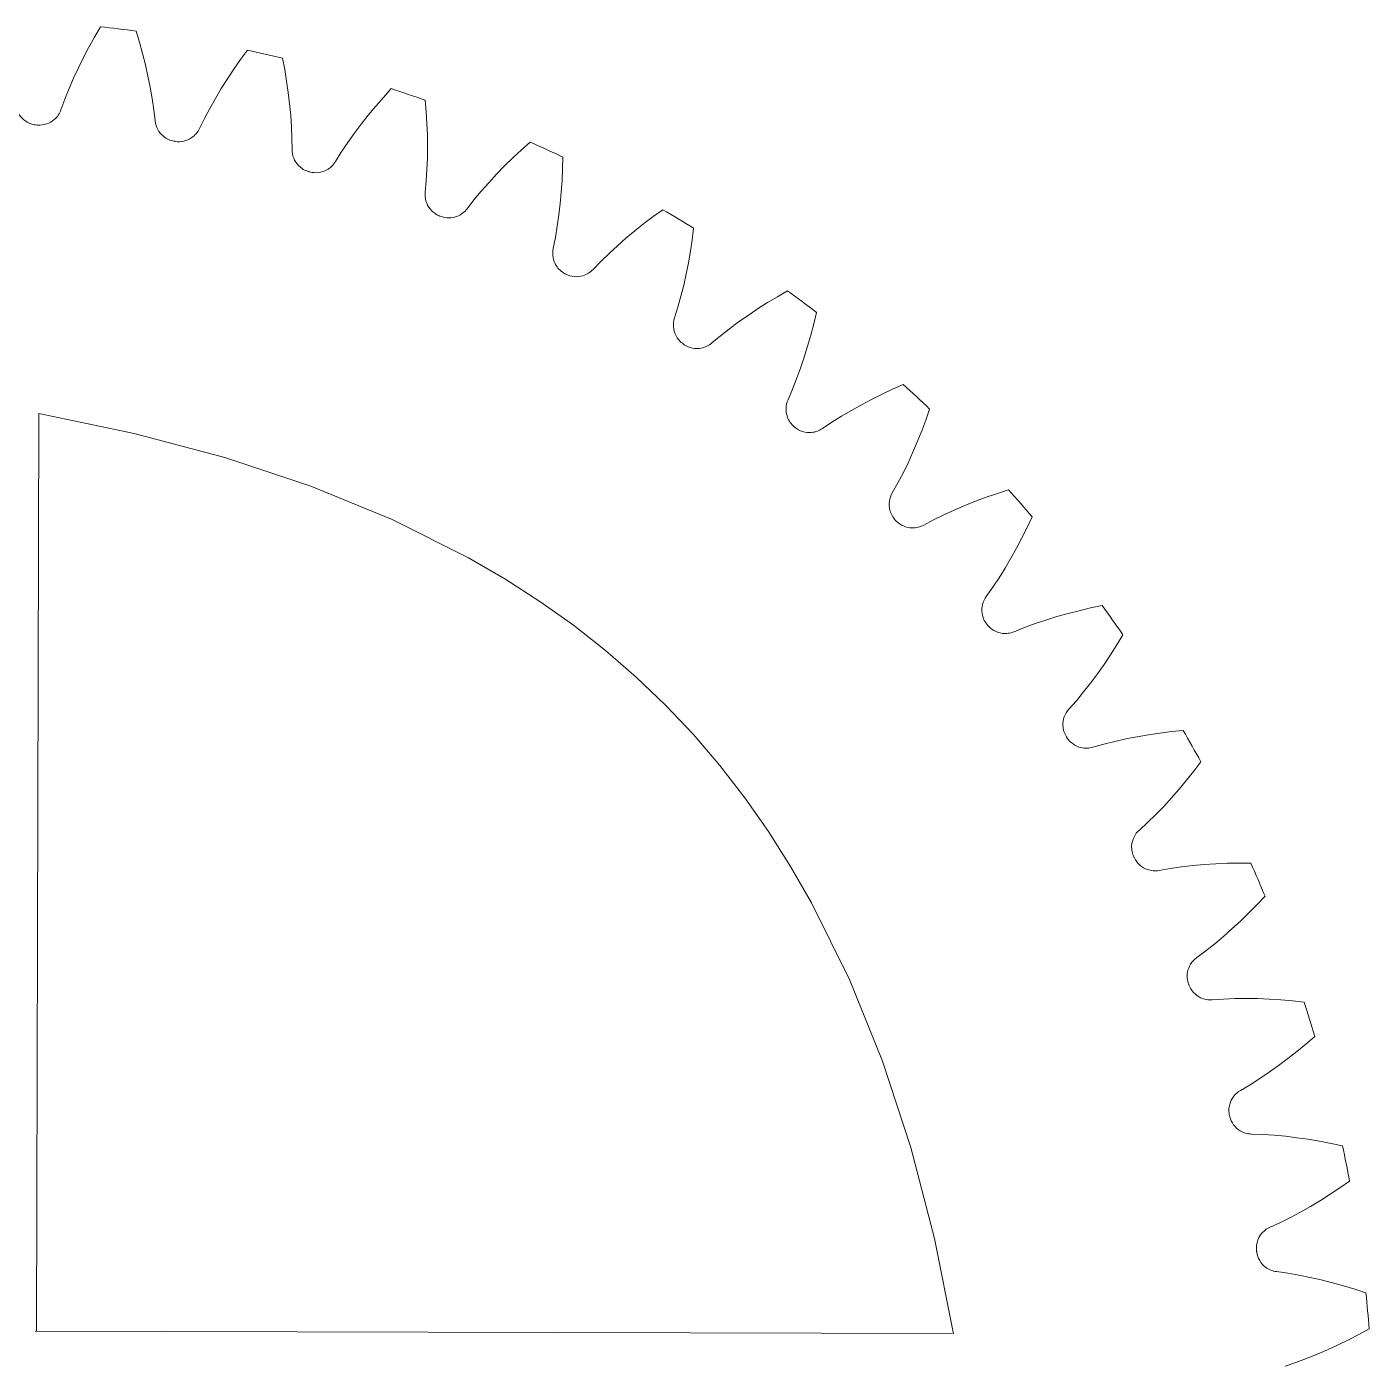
# Model space of a CAD drawing. Extents: x -181 to 448, y -465 to -8.
# Drawn here: x 133.4 to 241.1, y -140 to -32.6 of the extents above; entities that cross this region are included whole.
import ezdxf

# ---------------------------------------------------------------- set-up
doc = ezdxf.new("R2010")
doc.units = 0
doc.header["$MEASUREMENT"] = 0
doc.layers.add('Layer 1', color=7, linetype='Continuous')

# ---------------------------------------------------------------- blocks, each defined once
blk = doc.blocks.new('block 381')
at = {"layer": 'Layer 1', "color": 7, "lineweight": 9, "true_color": 0xffffff}
blk.add_lwpolyline([(134.42, -63.56), (142.05, -65.15), (149.32, -67.08), (156.23, -69.38), (162.75, -72.06), (168.88, -75.14), (171.79, -76.83), (174.59, -78.63), (177.28, -80.54), (179.86, -82.56), (182.32, -84.69), (184.67, -86.94), (186.91, -89.3), (189.03, -91.78), (191.04, -94.37), (192.93, -97.07), (194.71, -99.89), (196.39, -102.81), (199.43, -108.95), (202.07, -115.5), (204.34, -122.42), (206.24, -129.71), (207.78, -137.35)], dxfattribs=at)
blk = doc.blocks.new('block 382')
at = {"layer": 'Layer 1', "color": 7, "lineweight": 9, "true_color": 0xffffff}
blk.add_lwpolyline([(207.66, -137.32), (134.11, -137.14)], dxfattribs=at)
blk = doc.blocks.new('block 383')
at = {"layer": 'Layer 1', "color": 7, "lineweight": 9, "true_color": 0xffffff}
blk.add_lwpolyline([(134.23, -137.11), (134.42, -63.56)], dxfattribs=at)
blk = doc.blocks.new('block 384')
at = {"layer": 'Layer 1', "color": 7, "lineweight": 9, "true_color": 0xffffff}
blk.add_open_spline([(232.09, -130.81), (232.09, -130.79), (232.09, -130.77), (232.08, -130.75)], degree=3, dxfattribs=at)
blk = doc.blocks.new('block 385')
at = {"layer": 'Layer 1', "color": 7, "lineweight": 9, "true_color": 0xffffff}
blk.add_open_spline([(233.16, -128.8), (232.94, -128.9), (232.75, -129.04), (232.58, -129.21), (232.41, -129.38), (232.28, -129.59), (232.19, -129.81), (232.14, -129.96), (232.1, -130.11), (232.08, -130.27), (232.06, -130.43), (232.06, -130.59), (232.08, -130.75)], degree=3, knots=[0, 0, 0, 0, 1, 1, 1, 2, 2, 2, 3, 3, 3, 4, 4, 4, 4], dxfattribs=at)
blk = doc.blocks.new('block 386')
at = {"layer": 'Layer 1', "color": 7, "lineweight": 9, "true_color": 0xffffff}
blk.add_lwpolyline([(233.16, -128.8), (233.99, -128.42), (234.8, -128.02), (235.61, -127.59), (236.41, -127.14), (237.2, -126.67), (237.99, -126.17), (238.77, -125.66), (239.54, -125.12)], dxfattribs=at)
blk = doc.blocks.new('block 387')
at = {"layer": 'Layer 1', "color": 7, "lineweight": 9, "true_color": 0xffffff}
blk.add_open_spline([(239.54, -125.12), (239.37, -124.18), (239.18, -123.23), (238.98, -122.29)], degree=3, dxfattribs=at)
blk = doc.blocks.new('block 388')
at = {"layer": 'Layer 1', "color": 7, "lineweight": 9, "true_color": 0xffffff}
blk.add_lwpolyline([(231.68, -121.34), (232.58, -121.37), (233.49, -121.43), (234.4, -121.52), (235.31, -121.63), (236.23, -121.76), (237.14, -121.92), (238.06, -122.09), (238.98, -122.29)], dxfattribs=at)
blk = doc.blocks.new('block 389')
at = {"layer": 'Layer 1', "color": 7, "lineweight": 9, "true_color": 0xffffff}
blk.add_open_spline([(229.93, -119.95), (229.99, -120.18), (230.1, -120.4), (230.24, -120.59), (230.38, -120.79), (230.56, -120.95), (230.76, -121.07), (230.9, -121.16), (231.05, -121.22), (231.2, -121.27), (231.36, -121.31), (231.52, -121.33), (231.68, -121.34)], degree=3, knots=[0, 0, 0, 0, 1, 1, 1, 2, 2, 2, 3, 3, 3, 4, 4, 4, 4], dxfattribs=at)
blk = doc.blocks.new('block 390')
at = {"layer": 'Layer 1', "color": 7, "lineweight": 9, "true_color": 0xffffff}
blk.add_open_spline([(229.93, -119.95), (229.93, -119.93), (229.92, -119.91), (229.92, -119.89)], degree=3, dxfattribs=at)
blk = doc.blocks.new('block 391')
at = {"layer": 'Layer 1', "color": 7, "lineweight": 9, "true_color": 0xffffff}
blk.add_open_spline([(230.79, -117.84), (230.58, -117.96), (230.4, -118.12), (230.25, -118.31), (230.1, -118.5), (229.99, -118.71), (229.93, -118.94), (229.89, -119.1), (229.86, -119.26), (229.86, -119.42), (229.86, -119.58), (229.88, -119.74), (229.92, -119.89)], degree=3, knots=[0, 0, 0, 0, 1, 1, 1, 2, 2, 2, 3, 3, 3, 4, 4, 4, 4], dxfattribs=at)
blk = doc.blocks.new('block 392')
at = {"layer": 'Layer 1', "color": 7, "lineweight": 9, "true_color": 0xffffff}
blk.add_lwpolyline([(230.79, -117.84), (231.57, -117.38), (232.33, -116.89), (233.09, -116.38), (233.84, -115.85), (234.58, -115.29), (235.31, -114.72), (236.03, -114.13), (236.75, -113.52)], dxfattribs=at)
blk = doc.blocks.new('block 393')
at = {"layer": 'Layer 1', "color": 7, "lineweight": 9, "true_color": 0xffffff}
blk.add_open_spline([(236.75, -113.52), (236.47, -112.59), (236.19, -111.67), (235.89, -110.76)], degree=3, dxfattribs=at)
blk = doc.blocks.new('block 394')
at = {"layer": 'Layer 1', "color": 7, "lineweight": 9, "true_color": 0xffffff}
blk.add_lwpolyline([(228.53, -110.57), (229.43, -110.51), (230.34, -110.48), (231.25, -110.47), (232.17, -110.48), (233.1, -110.52), (234.02, -110.58), (234.96, -110.66), (235.89, -110.76)], dxfattribs=at)
blk = doc.blocks.new('block 395')
at = {"layer": 'Layer 1', "color": 7, "lineweight": 9, "true_color": 0xffffff}
blk.add_open_spline([(226.65, -109.38), (226.73, -109.6), (226.86, -109.81), (227.02, -109.98), (227.18, -110.16), (227.38, -110.3), (227.59, -110.41), (227.74, -110.47), (227.89, -110.52), (228.05, -110.55), (228.21, -110.58), (228.37, -110.59), (228.53, -110.57)], degree=3, knots=[0, 0, 0, 0, 1, 1, 1, 2, 2, 2, 3, 3, 3, 4, 4, 4, 4], dxfattribs=at)
blk = doc.blocks.new('block 396')
at = {"layer": 'Layer 1', "color": 7, "lineweight": 9, "true_color": 0xffffff}
blk.add_open_spline([(226.65, -109.38), (226.64, -109.36), (226.64, -109.34), (226.63, -109.32)], degree=3, dxfattribs=at)
blk = doc.blocks.new('block 397')
at = {"layer": 'Layer 1', "color": 7, "lineweight": 9, "true_color": 0xffffff}
blk.add_open_spline([(227.28, -107.19), (227.08, -107.33), (226.92, -107.51), (226.79, -107.71), (226.67, -107.91), (226.58, -108.14), (226.54, -108.37), (226.51, -108.53), (226.51, -108.69), (226.52, -108.85), (226.54, -109.01), (226.57, -109.17), (226.63, -109.32)], degree=3, knots=[0, 0, 0, 0, 1, 1, 1, 2, 2, 2, 3, 3, 3, 4, 4, 4, 4], dxfattribs=at)
blk = doc.blocks.new('block 398')
at = {"layer": 'Layer 1', "color": 7, "lineweight": 9, "true_color": 0xffffff}
blk.add_lwpolyline([(227.28, -107.19), (228, -106.65), (228.72, -106.08), (229.42, -105.5), (230.11, -104.89), (230.78, -104.26), (231.45, -103.61), (232.11, -102.95), (232.76, -102.27)], dxfattribs=at)
blk = doc.blocks.new('block 399')
at = {"layer": 'Layer 1', "color": 7, "lineweight": 9, "true_color": 0xffffff}
blk.add_open_spline([(232.76, -102.27), (232.39, -101.38), (232.01, -100.49), (231.61, -99.61)], degree=3, dxfattribs=at)
blk = doc.blocks.new('block 400')
at = {"layer": 'Layer 1', "color": 7, "lineweight": 9, "true_color": 0xffffff}
blk.add_lwpolyline([(224.27, -100.2), (225.16, -100.04), (226.06, -99.91), (226.97, -99.81), (227.89, -99.73), (228.81, -99.67), (229.74, -99.63), (230.67, -99.61), (231.61, -99.61)], dxfattribs=at)
blk = doc.blocks.new('block 401')
at = {"layer": 'Layer 1', "color": 7, "lineweight": 9, "true_color": 0xffffff}
blk.add_open_spline([(222.28, -99.2), (222.38, -99.42), (222.53, -99.61), (222.71, -99.77), (222.89, -99.93), (223.1, -100.05), (223.33, -100.13), (223.48, -100.18), (223.63, -100.21), (223.79, -100.23), (223.95, -100.24), (224.12, -100.23), (224.27, -100.2)], degree=3, knots=[0, 0, 0, 0, 1, 1, 1, 2, 2, 2, 3, 3, 3, 4, 4, 4, 4], dxfattribs=at)
blk = doc.blocks.new('block 402')
at = {"layer": 'Layer 1', "color": 7, "lineweight": 9, "true_color": 0xffffff}
blk.add_open_spline([(222.28, -99.2), (222.27, -99.19), (222.26, -99.17), (222.25, -99.15)], degree=3, dxfattribs=at)
blk = doc.blocks.new('block 403')
at = {"layer": 'Layer 1', "color": 7, "lineweight": 9, "true_color": 0xffffff}
blk.add_open_spline([(222.68, -96.96), (222.5, -97.12), (222.35, -97.31), (222.25, -97.53), (222.14, -97.75), (222.08, -97.98), (222.06, -98.22), (222.05, -98.38), (222.07, -98.54), (222.1, -98.7), (222.13, -98.85), (222.18, -99.01), (222.25, -99.15)], degree=3, knots=[0, 0, 0, 0, 1, 1, 1, 2, 2, 2, 3, 3, 3, 4, 4, 4, 4], dxfattribs=at)
blk = doc.blocks.new('block 404')
at = {"layer": 'Layer 1', "color": 7, "lineweight": 9, "true_color": 0xffffff}
blk.add_lwpolyline([(222.68, -96.96), (223.34, -96.35), (223.99, -95.71), (224.63, -95.06), (225.25, -94.38), (225.86, -93.68), (226.45, -92.97), (227.04, -92.24), (227.61, -91.49)], dxfattribs=at)
blk = doc.blocks.new('block 405')
at = {"layer": 'Layer 1', "color": 7, "lineweight": 9, "true_color": 0xffffff}
blk.add_open_spline([(227.61, -91.49), (227.15, -90.65), (226.68, -89.81), (226.19, -88.97)], degree=3, dxfattribs=at)
blk = doc.blocks.new('block 406')
at = {"layer": 'Layer 1', "color": 7, "lineweight": 9, "true_color": 0xffffff}
blk.add_lwpolyline([(218.96, -90.32), (219.82, -90.08), (220.71, -89.85), (221.6, -89.66), (222.5, -89.48), (223.41, -89.32), (224.33, -89.19), (225.26, -89.07), (226.19, -88.97)], dxfattribs=at)
blk = doc.blocks.new('block 407')
at = {"layer": 'Layer 1', "color": 7, "lineweight": 9, "true_color": 0xffffff}
blk.add_open_spline([(216.87, -89.54), (217, -89.75), (217.16, -89.92), (217.36, -90.06), (217.55, -90.2), (217.77, -90.3), (218.01, -90.35), (218.16, -90.39), (218.32, -90.41), (218.48, -90.4), (218.64, -90.4), (218.8, -90.37), (218.96, -90.32)], degree=3, knots=[0, 0, 0, 0, 1, 1, 1, 2, 2, 2, 3, 3, 3, 4, 4, 4, 4], dxfattribs=at)
blk = doc.blocks.new('block 408')
at = {"layer": 'Layer 1', "color": 7, "lineweight": 9, "true_color": 0xffffff}
blk.add_open_spline([(216.87, -89.54), (216.86, -89.53), (216.85, -89.51), (216.84, -89.49)], degree=3, dxfattribs=at)
blk = doc.blocks.new('block 409')
at = {"layer": 'Layer 1', "color": 7, "lineweight": 9, "true_color": 0xffffff}
blk.add_open_spline([(217.03, -87.27), (216.87, -87.45), (216.74, -87.66), (216.66, -87.88), (216.58, -88.11), (216.54, -88.35), (216.55, -88.59), (216.56, -88.75), (216.59, -88.9), (216.63, -89.06), (216.68, -89.21), (216.75, -89.36), (216.84, -89.49)], degree=3, knots=[0, 0, 0, 0, 1, 1, 1, 2, 2, 2, 3, 3, 3, 4, 4, 4, 4], dxfattribs=at)
blk = doc.blocks.new('block 410')
at = {"layer": 'Layer 1', "color": 7, "lineweight": 9, "true_color": 0xffffff}
blk.add_lwpolyline([(217.03, -87.27), (217.63, -86.59), (218.21, -85.89), (218.77, -85.17), (219.32, -84.43), (219.85, -83.68), (220.37, -82.91), (220.87, -82.12), (221.36, -81.32)], dxfattribs=at)
blk = doc.blocks.new('block 411')
at = {"layer": 'Layer 1', "color": 7, "lineweight": 9, "true_color": 0xffffff}
blk.add_open_spline([(221.36, -81.32), (220.82, -80.52), (220.26, -79.74), (219.69, -78.96)], degree=3, dxfattribs=at)
blk = doc.blocks.new('block 412')
at = {"layer": 'Layer 1', "color": 7, "lineweight": 9, "true_color": 0xffffff}
blk.add_lwpolyline([(212.64, -81.06), (213.47, -80.72), (214.33, -80.41), (215.19, -80.12), (216.07, -79.85), (216.96, -79.6), (217.86, -79.37), (218.77, -79.15), (219.69, -78.96)], dxfattribs=at)
blk = doc.blocks.new('block 413')
at = {"layer": 'Layer 1', "color": 7, "lineweight": 9, "true_color": 0xffffff}
blk.add_open_spline([(210.48, -80.5), (210.63, -80.69), (210.81, -80.85), (211.02, -80.96), (211.23, -81.08), (211.46, -81.16), (211.69, -81.19), (211.85, -81.21), (212.01, -81.21), (212.17, -81.18), (212.33, -81.16), (212.49, -81.12), (212.64, -81.06)], degree=3, knots=[0, 0, 0, 0, 1, 1, 1, 2, 2, 2, 3, 3, 3, 4, 4, 4, 4], dxfattribs=at)
blk = doc.blocks.new('block 414')
at = {"layer": 'Layer 1', "color": 7, "lineweight": 9, "true_color": 0xffffff}
blk.add_open_spline([(210.48, -80.5), (210.47, -80.49), (210.45, -80.47), (210.44, -80.45)], degree=3, dxfattribs=at)
blk = doc.blocks.new('block 415')
at = {"layer": 'Layer 1', "color": 7, "lineweight": 9, "true_color": 0xffffff}
blk.add_open_spline([(210.4, -78.23), (210.26, -78.42), (210.16, -78.64), (210.1, -78.87), (210.04, -79.1), (210.03, -79.34), (210.06, -79.58), (210.09, -79.74), (210.13, -79.9), (210.19, -80.04), (210.26, -80.19), (210.34, -80.33), (210.44, -80.45)], degree=3, knots=[0, 0, 0, 0, 1, 1, 1, 2, 2, 2, 3, 3, 3, 4, 4, 4, 4], dxfattribs=at)
blk = doc.blocks.new('block 416')
at = {"layer": 'Layer 1', "color": 7, "lineweight": 9, "true_color": 0xffffff}
blk.add_lwpolyline([(210.4, -78.23), (210.92, -77.49), (211.43, -76.73), (211.91, -75.96), (212.38, -75.16), (212.83, -74.36), (213.26, -73.54), (213.68, -72.7), (214.09, -71.85)], dxfattribs=at)
blk = doc.blocks.new('block 417')
at = {"layer": 'Layer 1', "color": 7, "lineweight": 9, "true_color": 0xffffff}
blk.add_open_spline([(214.09, -71.85), (213.46, -71.12), (212.83, -70.39), (212.18, -69.68)], degree=3, dxfattribs=at)
blk = doc.blocks.new('block 418')
at = {"layer": 'Layer 1', "color": 7, "lineweight": 9, "true_color": 0xffffff}
blk.add_lwpolyline([(205.38, -72.51), (206.18, -72.08), (207, -71.68), (207.83, -71.3), (208.67, -70.94), (209.53, -70.6), (210.4, -70.28), (211.29, -69.97), (212.18, -69.68)], dxfattribs=at)
blk = doc.blocks.new('block 419')
at = {"layer": 'Layer 1', "color": 7, "lineweight": 9, "true_color": 0xffffff}
blk.add_open_spline([(203.18, -72.18), (203.34, -72.35), (203.54, -72.49), (203.76, -72.58), (203.98, -72.68), (204.22, -72.73), (204.46, -72.73), (204.62, -72.74), (204.78, -72.72), (204.93, -72.68), (205.09, -72.64), (205.24, -72.58), (205.38, -72.51)], degree=3, knots=[0, 0, 0, 0, 1, 1, 1, 2, 2, 2, 3, 3, 3, 4, 4, 4, 4], dxfattribs=at)
blk = doc.blocks.new('block 420')
at = {"layer": 'Layer 1', "color": 7, "lineweight": 9, "true_color": 0xffffff}
blk.add_open_spline([(203.18, -72.18), (203.16, -72.16), (203.15, -72.15), (203.13, -72.13)], degree=3, dxfattribs=at)
blk = doc.blocks.new('block 421')
at = {"layer": 'Layer 1', "color": 7, "lineweight": 9, "true_color": 0xffffff}
blk.add_open_spline([(202.86, -69.92), (202.74, -70.13), (202.66, -70.36), (202.63, -70.59), (202.6, -70.83), (202.61, -71.07), (202.67, -71.31), (202.71, -71.46), (202.77, -71.61), (202.85, -71.75), (202.93, -71.89), (203.02, -72.02), (203.13, -72.13)], degree=3, knots=[0, 0, 0, 0, 1, 1, 1, 2, 2, 2, 3, 3, 3, 4, 4, 4, 4], dxfattribs=at)
blk = doc.blocks.new('block 422')
at = {"layer": 'Layer 1', "color": 7, "lineweight": 9, "true_color": 0xffffff}
blk.add_lwpolyline([(202.86, -69.92), (203.31, -69.13), (203.73, -68.33), (204.13, -67.51), (204.51, -66.67), (204.87, -65.82), (205.22, -64.96), (205.55, -64.08), (205.86, -63.2)], dxfattribs=at)
blk = doc.blocks.new('block 423')
at = {"layer": 'Layer 1', "color": 7, "lineweight": 9, "true_color": 0xffffff}
blk.add_open_spline([(205.86, -63.2), (205.16, -62.53), (204.46, -61.88), (203.74, -61.23)], degree=3, dxfattribs=at)
blk = doc.blocks.new('block 424')
at = {"layer": 'Layer 1', "color": 7, "lineweight": 9, "true_color": 0xffffff}
blk.add_lwpolyline([(197.27, -64.76), (198.02, -64.25), (198.79, -63.77), (199.58, -63.31), (200.38, -62.86), (201.2, -62.43), (202.04, -62.01), (202.88, -61.62), (203.74, -61.23)], dxfattribs=at)
blk = doc.blocks.new('block 425')
at = {"layer": 'Layer 1', "color": 7, "lineweight": 9, "true_color": 0xffffff}
blk.add_open_spline([(195.05, -64.66), (195.23, -64.81), (195.44, -64.93), (195.67, -65), (195.9, -65.07), (196.14, -65.1), (196.38, -65.08), (196.54, -65.07), (196.7, -65.03), (196.85, -64.98), (197, -64.92), (197.14, -64.85), (197.27, -64.76)], degree=3, knots=[0, 0, 0, 0, 1, 1, 1, 2, 2, 2, 3, 3, 3, 4, 4, 4, 4], dxfattribs=at)
blk = doc.blocks.new('block 426')
at = {"layer": 'Layer 1', "color": 7, "lineweight": 9, "true_color": 0xffffff}
blk.add_open_spline([(195.05, -64.66), (195.03, -64.65), (195.02, -64.64), (195, -64.62)], degree=3, dxfattribs=at)
blk = doc.blocks.new('block 427')
at = {"layer": 'Layer 1', "color": 7, "lineweight": 9, "true_color": 0xffffff}
blk.add_open_spline([(194.5, -62.45), (194.4, -62.67), (194.34, -62.91), (194.34, -63.14), (194.33, -63.38), (194.37, -63.62), (194.45, -63.85), (194.51, -64), (194.58, -64.14), (194.67, -64.27), (194.77, -64.4), (194.88, -64.52), (195, -64.62)], degree=3, knots=[0, 0, 0, 0, 1, 1, 1, 2, 2, 2, 3, 3, 3, 4, 4, 4, 4], dxfattribs=at)
blk = doc.blocks.new('block 428')
at = {"layer": 'Layer 1', "color": 7, "lineweight": 9, "true_color": 0xffffff}
blk.add_lwpolyline([(194.5, -62.45), (194.86, -61.62), (195.19, -60.78), (195.5, -59.92), (195.8, -59.05), (196.07, -58.16), (196.32, -57.27), (196.56, -56.36), (196.78, -55.45)], dxfattribs=at)
blk = doc.blocks.new('block 429')
at = {"layer": 'Layer 1', "color": 7, "lineweight": 9, "true_color": 0xffffff}
blk.add_open_spline([(196.78, -55.45), (196.01, -54.86), (195.24, -54.29), (194.46, -53.72)], degree=3, dxfattribs=at)
blk = doc.blocks.new('block 430')
at = {"layer": 'Layer 1', "color": 7, "lineweight": 9, "true_color": 0xffffff}
blk.add_lwpolyline([(188.4, -57.9), (189.09, -57.32), (189.81, -56.76), (190.54, -56.21), (191.29, -55.69), (192.06, -55.17), (192.85, -54.67), (193.65, -54.19), (194.46, -53.72)], dxfattribs=at)
blk = doc.blocks.new('block 431')
at = {"layer": 'Layer 1', "color": 7, "lineweight": 9, "true_color": 0xffffff}
blk.add_open_spline([(186.17, -58.04), (186.37, -58.17), (186.6, -58.26), (186.83, -58.31), (187.07, -58.36), (187.31, -58.36), (187.54, -58.31), (187.7, -58.28), (187.85, -58.23), (188, -58.16), (188.14, -58.09), (188.28, -58), (188.4, -57.9)], degree=3, knots=[0, 0, 0, 0, 1, 1, 1, 2, 2, 2, 3, 3, 3, 4, 4, 4, 4], dxfattribs=at)
blk = doc.blocks.new('block 432')
at = {"layer": 'Layer 1', "color": 7, "lineweight": 9, "true_color": 0xffffff}
blk.add_open_spline([(186.17, -58.04), (186.16, -58.02), (186.14, -58.01), (186.12, -58)], degree=3, dxfattribs=at)
blk = doc.blocks.new('block 433')
at = {"layer": 'Layer 1', "color": 7, "lineweight": 9, "true_color": 0xffffff}
blk.add_open_spline([(185.4, -55.9), (185.32, -56.12), (185.29, -56.36), (185.31, -56.6), (185.33, -56.84), (185.39, -57.07), (185.5, -57.29), (185.57, -57.43), (185.66, -57.57), (185.76, -57.69), (185.87, -57.81), (185.99, -57.91), (186.12, -58)], degree=3, knots=[0, 0, 0, 0, 1, 1, 1, 2, 2, 2, 3, 3, 3, 4, 4, 4, 4], dxfattribs=at)
blk = doc.blocks.new('block 434')
at = {"layer": 'Layer 1', "color": 7, "lineweight": 9, "true_color": 0xffffff}
blk.add_lwpolyline([(185.4, -55.9), (185.67, -55.03), (185.91, -54.16), (186.13, -53.27), (186.33, -52.37), (186.51, -51.47), (186.67, -50.55), (186.81, -49.63), (186.93, -48.69)], dxfattribs=at)
blk = doc.blocks.new('block 435')
at = {"layer": 'Layer 1', "color": 7, "lineweight": 9, "true_color": 0xffffff}
blk.add_open_spline([(186.93, -48.69), (186.11, -48.19), (185.28, -47.7), (184.45, -47.22)], degree=3, dxfattribs=at)
blk = doc.blocks.new('block 436')
at = {"layer": 'Layer 1', "color": 7, "lineweight": 9, "true_color": 0xffffff}
blk.add_lwpolyline([(178.86, -52.01), (179.49, -51.36), (180.14, -50.72), (180.81, -50.11), (181.5, -49.5), (182.22, -48.91), (182.94, -48.33), (183.69, -47.77), (184.45, -47.22)], dxfattribs=at)
blk = doc.blocks.new('block 437')
at = {"layer": 'Layer 1', "color": 7, "lineweight": 9, "true_color": 0xffffff}
blk.add_open_spline([(176.66, -52.37), (176.87, -52.49), (177.1, -52.56), (177.34, -52.58), (177.58, -52.6), (177.82, -52.58), (178.05, -52.51), (178.2, -52.46), (178.35, -52.39), (178.49, -52.31), (178.62, -52.23), (178.75, -52.12), (178.86, -52.01)], degree=3, knots=[0, 0, 0, 0, 1, 1, 1, 2, 2, 2, 3, 3, 3, 4, 4, 4, 4], dxfattribs=at)
blk = doc.blocks.new('block 438')
at = {"layer": 'Layer 1', "color": 7, "lineweight": 9, "true_color": 0xffffff}
blk.add_open_spline([(176.66, -52.37), (176.64, -52.37), (176.62, -52.36), (176.61, -52.35)], degree=3, dxfattribs=at)
blk = doc.blocks.new('block 439')
at = {"layer": 'Layer 1', "color": 7, "lineweight": 9, "true_color": 0xffffff}
blk.add_open_spline([(175.66, -50.33), (175.61, -50.56), (175.61, -50.8), (175.65, -51.04), (175.69, -51.28), (175.78, -51.5), (175.91, -51.7), (175.99, -51.84), (176.1, -51.96), (176.21, -52.07), (176.33, -52.18), (176.46, -52.27), (176.61, -52.35)], degree=3, knots=[0, 0, 0, 0, 1, 1, 1, 2, 2, 2, 3, 3, 3, 4, 4, 4, 4], dxfattribs=at)
blk = doc.blocks.new('block 440')
at = {"layer": 'Layer 1', "color": 7, "lineweight": 9, "true_color": 0xffffff}
blk.add_lwpolyline([(175.66, -50.33), (175.84, -49.44), (175.99, -48.54), (176.12, -47.64), (176.23, -46.73), (176.31, -45.8), (176.37, -44.88), (176.41, -43.94), (176.44, -43)], dxfattribs=at)
blk = doc.blocks.new('block 441')
at = {"layer": 'Layer 1', "color": 7, "lineweight": 9, "true_color": 0xffffff}
blk.add_open_spline([(176.44, -43), (175.57, -42.59), (174.69, -42.19), (173.81, -41.79)], degree=3, dxfattribs=at)
blk = doc.blocks.new('block 442')
at = {"layer": 'Layer 1', "color": 7, "lineweight": 9, "true_color": 0xffffff}
blk.add_lwpolyline([(168.75, -47.14), (169.31, -46.43), (169.89, -45.73), (170.5, -45.05), (171.12, -44.38), (171.77, -43.71), (172.43, -43.06), (173.11, -42.42), (173.81, -41.79)], dxfattribs=at)
blk = doc.blocks.new('block 443')
at = {"layer": 'Layer 1', "color": 7, "lineweight": 9, "true_color": 0xffffff}
blk.add_open_spline([(166.6, -47.74), (166.83, -47.83), (167.06, -47.87), (167.3, -47.87), (167.54, -47.87), (167.78, -47.82), (168, -47.73), (168.15, -47.66), (168.29, -47.58), (168.41, -47.48), (168.54, -47.39), (168.65, -47.27), (168.75, -47.14)], degree=3, knots=[0, 0, 0, 0, 1, 1, 1, 2, 2, 2, 3, 3, 3, 4, 4, 4, 4], dxfattribs=at)
blk = doc.blocks.new('block 444')
at = {"layer": 'Layer 1', "color": 7, "lineweight": 9, "true_color": 0xffffff}
blk.add_open_spline([(166.6, -47.74), (166.58, -47.73), (166.57, -47.72), (166.55, -47.72)], degree=3, dxfattribs=at)
blk = doc.blocks.new('block 445')
at = {"layer": 'Layer 1', "color": 7, "lineweight": 9, "true_color": 0xffffff}
blk.add_open_spline([(165.4, -45.81), (165.37, -46.05), (165.39, -46.29), (165.46, -46.52), (165.53, -46.75), (165.64, -46.96), (165.79, -47.15), (165.89, -47.28), (166, -47.39), (166.13, -47.48), (166.26, -47.58), (166.4, -47.66), (166.55, -47.72)], degree=3, knots=[0, 0, 0, 0, 1, 1, 1, 2, 2, 2, 3, 3, 3, 4, 4, 4, 4], dxfattribs=at)
blk = doc.blocks.new('block 446')
at = {"layer": 'Layer 1', "color": 7, "lineweight": 9, "true_color": 0xffffff}
blk.add_lwpolyline([(165.4, -45.81), (165.48, -44.91), (165.54, -44), (165.57, -43.09), (165.58, -42.17), (165.57, -41.24), (165.53, -40.31), (165.48, -39.38), (165.4, -38.44)], dxfattribs=at)
blk = doc.blocks.new('block 447')
at = {"layer": 'Layer 1', "color": 7, "lineweight": 9, "true_color": 0xffffff}
blk.add_open_spline([(165.4, -38.44), (164.5, -38.12), (163.58, -37.81), (162.67, -37.51)], degree=3, dxfattribs=at)
blk = doc.blocks.new('block 448')
at = {"layer": 'Layer 1', "color": 7, "lineweight": 9, "true_color": 0xffffff}
blk.add_lwpolyline([(158.19, -43.36), (158.67, -42.6), (159.18, -41.84), (159.71, -41.1), (160.26, -40.36), (160.83, -39.64), (161.43, -38.92), (162.04, -38.21), (162.67, -37.51)], dxfattribs=at)
blk = doc.blocks.new('block 449')
at = {"layer": 'Layer 1', "color": 7, "lineweight": 9, "true_color": 0xffffff}
blk.add_open_spline([(156.12, -44.18), (156.35, -44.25), (156.59, -44.26), (156.83, -44.24), (157.07, -44.21), (157.3, -44.14), (157.51, -44.02), (157.65, -43.94), (157.78, -43.85), (157.89, -43.74), (158.01, -43.63), (158.11, -43.5), (158.19, -43.36)], degree=3, knots=[0, 0, 0, 0, 1, 1, 1, 2, 2, 2, 3, 3, 3, 4, 4, 4, 4], dxfattribs=at)
blk = doc.blocks.new('block 450')
at = {"layer": 'Layer 1', "color": 7, "lineweight": 9, "true_color": 0xffffff}
blk.add_open_spline([(156.12, -44.18), (156.1, -44.17), (156.08, -44.17), (156.06, -44.16)], degree=3, dxfattribs=at)
blk = doc.blocks.new('block 451')
at = {"layer": 'Layer 1', "color": 7, "lineweight": 9, "true_color": 0xffffff}
blk.add_open_spline([(154.72, -42.38), (154.72, -42.62), (154.76, -42.86), (154.85, -43.08), (154.94, -43.31), (155.08, -43.51), (155.24, -43.68), (155.36, -43.79), (155.48, -43.89), (155.62, -43.98), (155.76, -44.06), (155.91, -44.12), (156.06, -44.16)], degree=3, knots=[0, 0, 0, 0, 1, 1, 1, 2, 2, 2, 3, 3, 3, 4, 4, 4, 4], dxfattribs=at)
blk = doc.blocks.new('block 452')
at = {"layer": 'Layer 1', "color": 7, "lineweight": 9, "true_color": 0xffffff}
blk.add_lwpolyline([(154.72, -42.38), (154.71, -41.48), (154.67, -40.57), (154.61, -39.66), (154.52, -38.74), (154.41, -37.83), (154.28, -36.91), (154.13, -35.98), (153.95, -35.06)], dxfattribs=at)
blk = doc.blocks.new('block 453')
at = {"layer": 'Layer 1', "color": 7, "lineweight": 9, "true_color": 0xffffff}
blk.add_open_spline([(153.95, -35.06), (153.02, -34.84), (152.08, -34.62), (151.14, -34.42)], degree=3, dxfattribs=at)
blk = doc.blocks.new('block 454')
at = {"layer": 'Layer 1', "color": 7, "lineweight": 9, "true_color": 0xffffff}
blk.add_lwpolyline([(147.3, -40.71), (147.69, -39.9), (148.12, -39.09), (148.57, -38.3), (149.04, -37.51), (149.53, -36.73), (150.05, -35.95), (150.58, -35.18), (151.14, -34.42)], dxfattribs=at)
blk = doc.blocks.new('block 455')
at = {"layer": 'Layer 1', "color": 7, "lineweight": 9, "true_color": 0xffffff}
blk.add_open_spline([(145.32, -41.74), (145.56, -41.78), (145.8, -41.77), (146.03, -41.72), (146.26, -41.67), (146.49, -41.57), (146.68, -41.43), (146.81, -41.34), (146.93, -41.23), (147.04, -41.11), (147.14, -40.99), (147.23, -40.85), (147.3, -40.71)], degree=3, knots=[0, 0, 0, 0, 1, 1, 1, 2, 2, 2, 3, 3, 3, 4, 4, 4, 4], dxfattribs=at)
blk = doc.blocks.new('block 456')
at = {"layer": 'Layer 1', "color": 7, "lineweight": 9, "true_color": 0xffffff}
blk.add_open_spline([(145.32, -41.74), (145.3, -41.73), (145.28, -41.73), (145.26, -41.73)], degree=3, dxfattribs=at)
blk = doc.blocks.new('block 457')
at = {"layer": 'Layer 1', "color": 7, "lineweight": 9, "true_color": 0xffffff}
blk.add_open_spline([(143.74, -40.1), (143.76, -40.34), (143.83, -40.57), (143.95, -40.78), (144.06, -40.99), (144.21, -41.18), (144.4, -41.33), (144.52, -41.43), (144.66, -41.52), (144.8, -41.59), (144.95, -41.65), (145.1, -41.7), (145.26, -41.73)], degree=3, knots=[0, 0, 0, 0, 1, 1, 1, 2, 2, 2, 3, 3, 3, 4, 4, 4, 4], dxfattribs=at)
blk = doc.blocks.new('block 458')
at = {"layer": 'Layer 1', "color": 7, "lineweight": 9, "true_color": 0xffffff}
blk.add_lwpolyline([(143.74, -40.1), (143.63, -39.2), (143.5, -38.3), (143.34, -37.4), (143.16, -36.5), (142.96, -35.6), (142.73, -34.7), (142.48, -33.79), (142.21, -32.89)], dxfattribs=at)
blk = doc.blocks.new('block 459')
at = {"layer": 'Layer 1', "color": 7, "lineweight": 9, "true_color": 0xffffff}
blk.add_open_spline([(142.21, -32.89), (141.26, -32.77), (140.3, -32.65), (139.34, -32.55)], degree=3, dxfattribs=at)
blk = doc.blocks.new('block 460')
at = {"layer": 'Layer 1', "color": 7, "lineweight": 9, "true_color": 0xffffff}
blk.add_lwpolyline([(136.18, -39.2), (136.49, -38.36), (136.83, -37.51), (137.2, -36.67), (137.58, -35.84), (137.99, -35.01), (138.42, -34.19), (138.87, -33.37), (139.34, -32.55)], dxfattribs=at)
blk = doc.blocks.new('block 461')
at = {"layer": 'Layer 1', "color": 7, "lineweight": 9, "true_color": 0xffffff}
blk.add_open_spline([(134.32, -40.44), (134.56, -40.45), (134.8, -40.42), (135.03, -40.34), (135.26, -40.27), (135.47, -40.15), (135.65, -39.99), (135.77, -39.89), (135.88, -39.77), (135.97, -39.63), (136.06, -39.5), (136.13, -39.36), (136.18, -39.2)], degree=3, knots=[0, 0, 0, 0, 1, 1, 1, 2, 2, 2, 3, 3, 3, 4, 4, 4, 4], dxfattribs=at)
blk = doc.blocks.new('block 462')
at = {"layer": 'Layer 1', "color": 7, "lineweight": 9, "true_color": 0xffffff}
blk.add_open_spline([(134.32, -40.44), (134.3, -40.43), (134.28, -40.43), (134.26, -40.43)], degree=3, dxfattribs=at)
blk = doc.blocks.new('block 463')
at = {"layer": 'Layer 1', "color": 7, "lineweight": 9, "true_color": 0xffffff}
blk.add_open_spline([(132.58, -38.97), (132.63, -39.2), (132.72, -39.43), (132.86, -39.63), (132.99, -39.82), (133.16, -39.99), (133.36, -40.13), (133.5, -40.22), (133.64, -40.29), (133.79, -40.34), (133.95, -40.39), (134.1, -40.42), (134.26, -40.43)], degree=3, knots=[0, 0, 0, 0, 1, 1, 1, 2, 2, 2, 3, 3, 3, 4, 4, 4, 4], dxfattribs=at)
blk = doc.blocks.new('block 735')
at = {"layer": 'Layer 1', "color": 7, "lineweight": 9, "true_color": 0xffffff}
blk.add_lwpolyline([(234.38, -139.95), (235.24, -139.66), (236.09, -139.34), (236.94, -139), (237.78, -138.64), (238.62, -138.25), (239.46, -137.84), (240.29, -137.41), (241.11, -136.96)], dxfattribs=at)
blk = doc.blocks.new('block 736')
at = {"layer": 'Layer 1', "color": 7, "lineweight": 9, "true_color": 0xffffff}
blk.add_open_spline([(241.11, -136.96), (241.03, -136), (240.95, -135.04), (240.85, -134.08)], degree=3, dxfattribs=at)
blk = doc.blocks.new('block 737')
at = {"layer": 'Layer 1', "color": 7, "lineweight": 9, "true_color": 0xffffff}
blk.add_lwpolyline([(233.68, -132.37), (234.58, -132.5), (235.47, -132.66), (236.37, -132.84), (237.27, -133.04), (238.16, -133.27), (239.06, -133.52), (239.95, -133.79), (240.85, -134.08)], dxfattribs=at)
blk = doc.blocks.new('block 738')
at = {"layer": 'Layer 1', "color": 7, "lineweight": 9, "true_color": 0xffffff}
blk.add_open_spline([(232.09, -130.81), (232.13, -131.05), (232.21, -131.28), (232.33, -131.48), (232.45, -131.69), (232.61, -131.87), (232.8, -132.01), (232.93, -132.11), (233.07, -132.19), (233.22, -132.25), (233.37, -132.31), (233.52, -132.35), (233.68, -132.37)], degree=3, knots=[0, 0, 0, 0, 1, 1, 1, 2, 2, 2, 3, 3, 3, 4, 4, 4, 4], dxfattribs=at)
blk = doc.blocks.new('block 375')
at = {"layer": 'Layer 1'}
for name in ['block 460', 'block 459', 'block 458', 'block 454', 'block 453', 'block 452', 'block 448', 'block 447', 'block 446', 'block 463', 'block 461', 'block 462', 'block 457', 'block 455', 'block 456', 'block 442', 'block 441', 'block 451', 'block 440', 'block 449', 'block 450', 'block 445', 'block 443', 'block 436', 'block 435', 'block 444', 'block 434', 'block 439', 'block 438', 'block 437', 'block 430', 'block 429', 'block 433', 'block 428', 'block 432', 'block 431', 'block 424', 'block 423', 'block 427', 'block 422', 'block 383', 'block 381', 'block 426', 'block 425', 'block 421', 'block 418', 'block 417', 'block 420', 'block 416', 'block 419', 'block 415', 'block 412', 'block 411', 'block 414', 'block 413', 'block 410', 'block 409', 'block 406', 'block 405', 'block 408', 'block 407', 'block 404', 'block 403', 'block 402', 'block 401', 'block 400', 'block 399', 'block 398', 'block 397', 'block 396', 'block 395', 'block 394', 'block 393', 'block 392', 'block 391', 'block 390', 'block 389', 'block 388', 'block 387', 'block 386', 'block 385', 'block 384', 'block 738', 'block 737', 'block 736', 'block 382', 'block 735']:
    blk.add_blockref(name, (0, 0), dxfattribs=at)

msp = doc.modelspace()

# ---------------------------------------------------------------- block references
at = {"layer": 'Layer 1'}
msp.add_blockref('block 375', (0, 0), dxfattribs=at)

doc.saveas('drawing.dxf')
